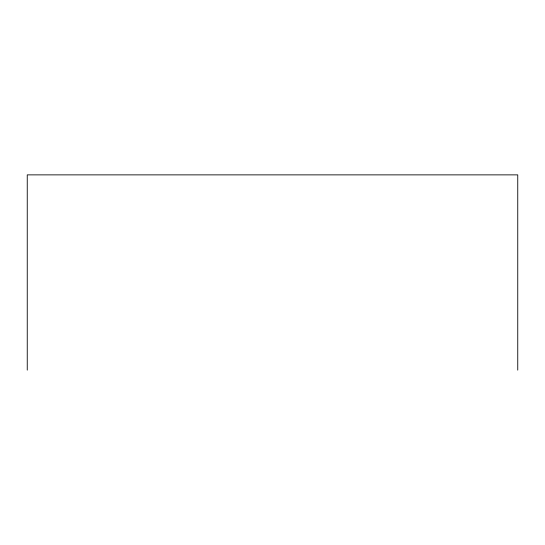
<?xml version="1.0" encoding="UTF-8"?>
<svg xmlns="http://www.w3.org/2000/svg" width="545" height="545" viewBox="0 0 545 545"><rect width="100%" height="100%" fill="white"/><g stroke="black" fill="none" stroke-linecap="round" stroke-linejoin="round"><path stroke-width="0.82" d="M517.75 370.13L517.75 174.87L27.25 174.87L27.25 370.13"/></g></svg>
